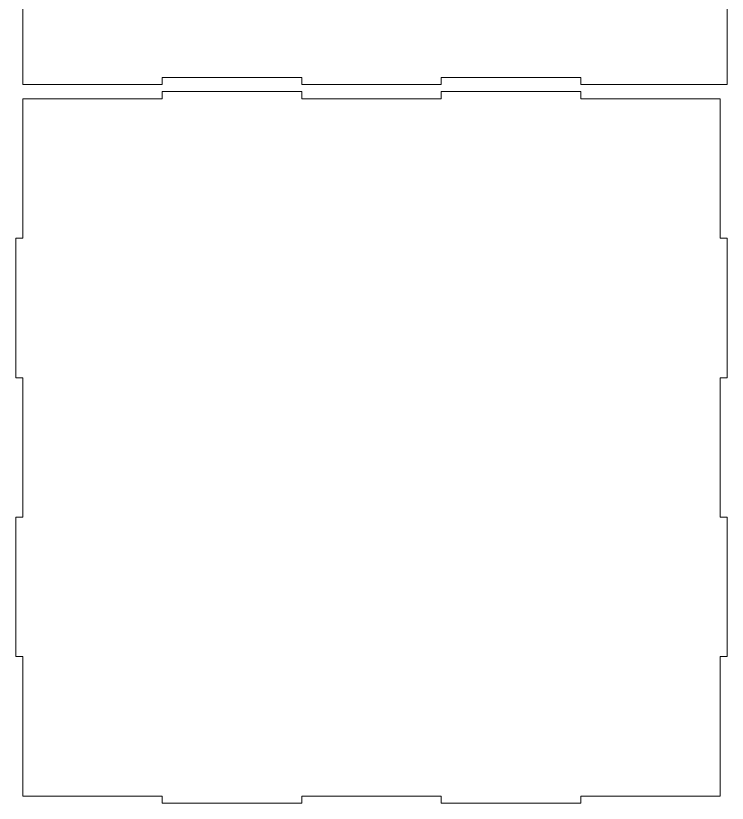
# Model space of a CAD drawing. Header units: centimetres. Extents: x -198 to 198, y -41 to 41.
# Drawn here: x -82.98 to -52.98, y -35.6 to -2.4 of the extents above; entities that cross this region are included whole.
import ezdxf

# ---------------------------------------------------------------- set-up
doc = ezdxf.new("R2010")
doc.units = ezdxf.units.CM
doc.header["$MEASUREMENT"] = 0
doc.layers.add('Camada 1', color=7, linetype='Continuous')

msp = doc.modelspace()

# ---------------------------------------------------------------- linework, layer by layer
at = {"layer": 'Camada 1', "color": 250, "lineweight": 9}
for points, knots in [([(-53.28491, -1.96956), (-53.28491, -1.96956), (-53.28491, 1.36378), (-53.28491, 1.36378), (-53.28491, 1.36378), (-53.28491, 1.36378), (-52.98491, 1.36378), (-52.98491, 1.36378), (-52.98491, 1.36378), (-52.98491, 1.36378), (-52.98491, 4.69711), (-52.98491, 4.69711), (-52.98491, 4.69711), (-52.98491, 4.69711), (-82.68491, 4.69711), (-82.68491, 4.69711), (-82.68491, 4.69711), (-82.68491, 4.69711), (-82.68491, 1.36378), (-82.68491, 1.36378), (-82.68491, 1.36378), (-82.68491, 1.36378), (-82.98491, 1.36378), (-82.98491, 1.36378), (-82.98491, 1.36378), (-82.98491, 1.36378), (-82.98491, -1.96956), (-82.98491, -1.96956), (-82.98491, -1.96956), (-82.98491, -1.96956), (-82.68491, -1.96956), (-82.68491, -1.96956), (-82.68491, -1.96956), (-82.68491, -1.96956), (-82.68491, -5.30289), (-82.68491, -5.30289), (-82.68491, -5.30289), (-82.68491, -5.30289), (-76.80491, -5.30289), (-76.80491, -5.30289), (-76.80491, -5.30289), (-76.80491, -5.30289), (-76.80491, -5.00289), (-76.80491, -5.00289), (-76.80491, -5.00289), (-76.80491, -5.00289), (-70.92491, -5.00289), (-70.92491, -5.00289), (-70.92491, -5.00289), (-70.92491, -5.00289), (-70.92491, -5.30289), (-70.92491, -5.30289), (-70.92491, -5.30289), (-70.92491, -5.30289), (-65.04491, -5.30289), (-65.04491, -5.30289), (-65.04491, -5.30289), (-65.04491, -5.30289), (-65.04491, -5.00289), (-65.04491, -5.00289), (-65.04491, -5.00289), (-65.04491, -5.00289), (-59.16491, -5.00289), (-59.16491, -5.00289), (-59.16491, -5.00289), (-59.16491, -5.00289), (-59.16491, -5.30289), (-59.16491, -5.30289), (-59.16491, -5.30289), (-59.16491, -5.30289), (-52.98491, -5.30289), (-52.98491, -5.30289), (-52.98491, -5.30289), (-52.98491, -5.30289), (-52.98491, -1.96956), (-52.98491, -1.96956), (-52.98491, -1.96956), (-52.98491, -1.96956), (-53.28491, -1.96956), (-53.28491, -1.96956)], [0, 0, 0, 0, 0.04761905, 0.04761905, 0.04761905, 0.04761905, 0.0952381, 0.0952381, 0.0952381, 0.0952381, 0.14285714, 0.14285714, 0.14285714, 0.14285714, 0.19047619, 0.19047619, 0.19047619, 0.19047619, 0.23809524, 0.23809524, 0.23809524, 0.23809524, 0.28571429, 0.28571429, 0.28571429, 0.28571429, 0.33333333, 0.33333333, 0.33333333, 0.33333333, 0.38095238, 0.38095238, 0.38095238, 0.38095238, 0.42857143, 0.42857143, 0.42857143, 0.42857143, 0.47619048, 0.47619048, 0.47619048, 0.47619048, 0.52380952, 0.52380952, 0.52380952, 0.52380952, 0.57142857, 0.57142857, 0.57142857, 0.57142857, 0.61904762, 0.61904762, 0.61904762, 0.61904762, 0.66666667, 0.66666667, 0.66666667, 0.66666667, 0.71428571, 0.71428571, 0.71428571, 0.71428571, 0.76190476, 0.76190476, 0.76190476, 0.76190476, 0.80952381, 0.80952381, 0.80952381, 0.80952381, 0.85714286, 0.85714286, 0.85714286, 0.85714286, 0.9047619, 0.9047619, 0.9047619, 0.9047619, 1, 1, 1, 1]), ([(-82.68491, -17.66289), (-82.68491, -17.66289), (-82.68491, -23.54289), (-82.68491, -23.54289), (-82.68491, -23.54289), (-82.68491, -23.54289), (-82.98491, -23.54289), (-82.98491, -23.54289), (-82.98491, -23.54289), (-82.98491, -23.54289), (-82.98491, -29.42289), (-82.98491, -29.42289), (-82.98491, -29.42289), (-82.98491, -29.42289), (-82.68491, -29.42289), (-82.68491, -29.42289), (-82.68491, -29.42289), (-82.68491, -29.42289), (-82.68491, -35.30289), (-82.68491, -35.30289), (-82.68491, -35.30289), (-82.68491, -35.30289), (-76.80491, -35.30289), (-76.80491, -35.30289), (-76.80491, -35.30289), (-76.80491, -35.30289), (-76.80491, -35.60289), (-76.80491, -35.60289), (-76.80491, -35.60289), (-76.80491, -35.60289), (-70.92491, -35.60289), (-70.92491, -35.60289), (-70.92491, -35.60289), (-70.92491, -35.60289), (-70.92491, -35.30289), (-70.92491, -35.30289), (-70.92491, -35.30289), (-70.92491, -35.30289), (-65.04491, -35.30289), (-65.04491, -35.30289), (-65.04491, -35.30289), (-65.04491, -35.30289), (-65.04491, -35.60289), (-65.04491, -35.60289), (-65.04491, -35.60289), (-65.04491, -35.60289), (-59.16491, -35.60289), (-59.16491, -35.60289), (-59.16491, -35.60289), (-59.16491, -35.60289), (-59.16491, -35.30289), (-59.16491, -35.30289), (-59.16491, -35.30289), (-59.16491, -35.30289), (-53.28491, -35.30289), (-53.28491, -35.30289), (-53.28491, -35.30289), (-53.28491, -35.30289), (-53.28491, -29.42289), (-53.28491, -29.42289), (-53.28491, -29.42289), (-53.28491, -29.42289), (-52.98491, -29.42289), (-52.98491, -29.42289), (-52.98491, -29.42289), (-52.98491, -29.42289), (-52.98491, -23.54289), (-52.98491, -23.54289), (-52.98491, -23.54289), (-52.98491, -23.54289), (-53.28491, -23.54289), (-53.28491, -23.54289), (-53.28491, -23.54289), (-53.28491, -23.54289), (-53.28491, -17.66289), (-53.28491, -17.66289), (-53.28491, -17.66289), (-53.28491, -17.66289), (-52.98491, -17.66289), (-52.98491, -17.66289), (-52.98491, -17.66289), (-52.98491, -17.66289), (-52.98491, -11.78289), (-52.98491, -11.78289), (-52.98491, -11.78289), (-52.98491, -11.78289), (-53.28491, -11.78289), (-53.28491, -11.78289), (-53.28491, -11.78289), (-53.28491, -11.78289), (-53.28491, -5.90289), (-53.28491, -5.90289), (-53.28491, -5.90289), (-53.28491, -5.90289), (-59.16491, -5.90289), (-59.16491, -5.90289), (-59.16491, -5.90289), (-59.16491, -5.90289), (-59.16491, -5.60289), (-59.16491, -5.60289), (-59.16491, -5.60289), (-59.16491, -5.60289), (-65.04491, -5.60289), (-65.04491, -5.60289), (-65.04491, -5.60289), (-65.04491, -5.60289), (-65.04491, -5.90289), (-65.04491, -5.90289), (-65.04491, -5.90289), (-65.04491, -5.90289), (-70.92491, -5.90289), (-70.92491, -5.90289), (-70.92491, -5.90289), (-70.92491, -5.90289), (-70.92491, -5.60289), (-70.92491, -5.60289), (-70.92491, -5.60289), (-70.92491, -5.60289), (-76.80491, -5.60289), (-76.80491, -5.60289), (-76.80491, -5.60289), (-76.80491, -5.60289), (-76.80491, -5.90289), (-76.80491, -5.90289), (-76.80491, -5.90289), (-76.80491, -5.90289), (-82.68491, -5.90289), (-82.68491, -5.90289), (-82.68491, -5.90289), (-82.68491, -5.90289), (-82.68491, -11.78289), (-82.68491, -11.78289), (-82.68491, -11.78289), (-82.68491, -11.78289), (-82.98491, -11.78289), (-82.98491, -11.78289), (-82.98491, -11.78289), (-82.98491, -11.78289), (-82.98491, -17.66289), (-82.98491, -17.66289), (-82.98491, -17.66289), (-82.98491, -17.66289), (-82.68491, -17.66289), (-82.68491, -17.66289)], [0, 0, 0, 0, 0.02702703, 0.02702703, 0.02702703, 0.02702703, 0.05405405, 0.05405405, 0.05405405, 0.05405405, 0.08108108, 0.08108108, 0.08108108, 0.08108108, 0.10810811, 0.10810811, 0.10810811, 0.10810811, 0.13513514, 0.13513514, 0.13513514, 0.13513514, 0.16216216, 0.16216216, 0.16216216, 0.16216216, 0.18918919, 0.18918919, 0.18918919, 0.18918919, 0.21621622, 0.21621622, 0.21621622, 0.21621622, 0.24324324, 0.24324324, 0.24324324, 0.24324324, 0.27027027, 0.27027027, 0.27027027, 0.27027027, 0.2972973, 0.2972973, 0.2972973, 0.2972973, 0.32432432, 0.32432432, 0.32432432, 0.32432432, 0.35135135, 0.35135135, 0.35135135, 0.35135135, 0.37837838, 0.37837838, 0.37837838, 0.37837838, 0.40540541, 0.40540541, 0.40540541, 0.40540541, 0.43243243, 0.43243243, 0.43243243, 0.43243243, 0.45945946, 0.45945946, 0.45945946, 0.45945946, 0.48648649, 0.48648649, 0.48648649, 0.48648649, 0.51351351, 0.51351351, 0.51351351, 0.51351351, 0.54054054, 0.54054054, 0.54054054, 0.54054054, 0.56756757, 0.56756757, 0.56756757, 0.56756757, 0.59459459, 0.59459459, 0.59459459, 0.59459459, 0.62162162, 0.62162162, 0.62162162, 0.62162162, 0.64864865, 0.64864865, 0.64864865, 0.64864865, 0.67567568, 0.67567568, 0.67567568, 0.67567568, 0.7027027, 0.7027027, 0.7027027, 0.7027027, 0.72972973, 0.72972973, 0.72972973, 0.72972973, 0.75675676, 0.75675676, 0.75675676, 0.75675676, 0.78378378, 0.78378378, 0.78378378, 0.78378378, 0.81081081, 0.81081081, 0.81081081, 0.81081081, 0.83783784, 0.83783784, 0.83783784, 0.83783784, 0.86486486, 0.86486486, 0.86486486, 0.86486486, 0.89189189, 0.89189189, 0.89189189, 0.89189189, 0.91891892, 0.91891892, 0.91891892, 0.91891892, 0.94594595, 0.94594595, 0.94594595, 0.94594595, 1, 1, 1, 1])]:
    msp.add_open_spline(points, degree=3, knots=knots, dxfattribs=at)

doc.saveas('drawing.dxf')
